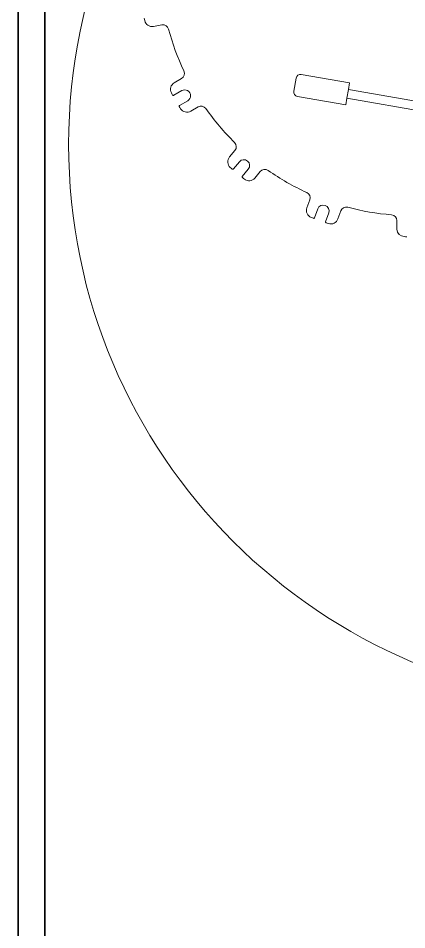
# Model space of a CAD drawing. Header units: inches. Extents: x 20 to 536, y 6 to 344.
# Drawn here: x 20 to 63.6, y 178.2 to 280.5 of the extents above; entities that cross this region are included whole.
import ezdxf

# ---------------------------------------------------------------- set-up
doc = ezdxf.new("R2010")
doc.units = ezdxf.units.IN
doc.header["$LTSCALE"] = 16
doc.header["$MEASUREMENT"] = 0
doc.layers.get('0').update_dxf_attribs({"lineweight": 25})
doc.layers.add('Border', color=7, linetype='Continuous', lineweight=35)
doc.layers.add('Visible', color=7, linetype='Continuous', lineweight=18)

# ---------------------------------------------------------------- blocks, each defined once
blk = doc.blocks.new('Borders 22x34_D')
at = {"layer": 'Border'}
for p, q in [((1.25, 21.5), (1.25, 0.5)), ((1.4375, 0.5), (1.4375, 21.3125))]:
    blk.add_line(p, q, dxfattribs=at)

msp = doc.modelspace()

# ---------------------------------------------------------------- linework, layer by layer
at = {"layer": 'Visible', "linetype": 'Continuous', "lineweight": 18}
for p, q in [((36.11029, 279.77324), (35.16925, 279.60355)), ((57.16377, 273.27349), (51.74549, 274.21805)), ((37.49634, 273.28628), (38.32258, 273.7676)), ((51.16704, 273.81134), (50.90944, 272.33363)), ((57.03497, 272.53463), (57.16377, 273.27349)), ((38.34873, 272.40564), (37.44074, 271.87671)), ((56.86323, 271.54949), (57.03497, 272.53463)), ((57.03497, 272.53463), (85.53515, 267.56626)), ((38.10014, 270.74476), (39.00812, 271.27369)), ((51.31614, 271.75519), (56.73443, 270.81063)), ((56.73443, 270.81063), (56.86323, 271.54949)), ((85.62738, 266.5351), (56.86323, 271.54949)), ((40.17997, 270.57914), (39.35372, 270.09783)), ((43.7011, 264.95745), (44.3129, 265.69233)), ((44.80328, 264.42145), (44.13096, 263.61387)), ((45.13774, 262.77572), (45.81006, 263.5833)), ((47.14878, 263.33143), (46.53699, 262.59655)), ((52.3803, 259.25307), (52.70385, 260.15288)), ((53.59933, 259.12636), (53.24377, 258.13753)), ((56.17619, 258.90428), (55.85263, 258.00447)), ((54.47649, 257.69426), (54.83206, 258.68309)), ((62.48709, 256.86116), (62.48338, 257.81736))]:
    msp.add_line(p, q, dxfattribs=at)
msp.add_circle((88.65397, 266.37172), 63, dxfattribs=at)
for centre, radius, start, end in [((64.21629, 286.71634), 30.71, 191.6260209, 192.1411114), ((35.01929, 280.43513), 0.845, 192.1411114, 280.2222602), ((36.22653, 279.12864), 0.655, 15.1676899, 100.2222602), ((64.21629, 286.71634), 28.345, 195.1676899, 205.2768304), ((37.99289, 274.33357), 0.655, 300.2222602, 25.2768304), ((51.65962, 273.72547), 0.5, 80.1111301, 170.1111301), ((37.92168, 272.55614), 0.845, 120.2222602, 208.3034089), ((64.21629, 286.71634), 30.71, 208.3034089, 208.8184995), ((38.67842, 271.83967), 0.655, 300.2222602, 120.2222602), ((51.40201, 272.24776), 0.5, 170.1111301, 260.1111301), ((37.39292, 271.95879), 0.095, 208.8184995, 300.2222602), ((38.14796, 270.66268), 0.095, 120.2222602, 211.6260209), ((64.21629, 286.71634), 30.71, 211.6260209, 212.1411114), ((38.92839, 270.82798), 0.845, 212.1411114, 300.2222602), ((40.50966, 270.01317), 0.655, 35.1676899, 120.2222602), ((64.21629, 286.71634), 28.345, 215.1676899, 225.2768304), ((43.80951, 266.11141), 0.655, 320.2222602, 45.2768304), ((44.35051, 264.41681), 0.845, 140.2222602, 228.3034089), ((45.30667, 264.00238), 0.655, 320.2222602, 140.2222602), ((64.21629, 286.71634), 30.71, 228.3034089, 228.8184995), ((44.05795, 263.67465), 0.095, 228.8184995, 320.2222602), ((47.65217, 262.91235), 0.655, 55.1676899, 140.2222602), ((64.21629, 286.71634), 28.345, 235.1676899, 245.2768304), ((45.21075, 262.71494), 0.095, 140.2222602, 231.6260209), ((64.21629, 286.71634), 30.71, 231.6260209, 232.1411114), ((45.88758, 263.13719), 0.845, 232.1411114, 320.2222602), ((52.08749, 260.37451), 0.655, 340.2222602, 65.2768304), ((53.17545, 258.96714), 0.845, 160.2222602, 248.3034089), ((54.21569, 258.90473), 0.655, 340.2222602, 160.2222602), ((56.79255, 258.68265), 0.655, 75.1676899, 160.2222602), ((64.21629, 286.71634), 28.345, 255.1676899, 265.2768304), ((64.21629, 286.71634), 30.71, 248.3034089, 248.8184995), ((53.15437, 258.16968), 0.095, 248.8184995, 340.2222602), ((55.05748, 258.2904), 0.845, 252.1411114, 340.2222602), ((61.82838, 257.81482), 0.655, 0.2222602, 85.2768304), ((54.56589, 257.66212), 0.095, 160.2222602, 251.6260209), ((64.21629, 286.71634), 30.71, 251.6260209, 252.1411114), ((63.33208, 256.86444), 0.845, 180.2222602, 268.3034089), ((64.21629, 286.71634), 30.71, 268.3034089, 268.8184995)]:
    msp.add_arc(centre, radius, start, end, dxfattribs=at)

# ---------------------------------------------------------------- block references
at = {"xscale": 16, "yscale": 16, "zscale": 16}
msp.add_blockref('Borders 22x34_D', (0, 0), dxfattribs=at)

doc.saveas('drawing.dxf')
